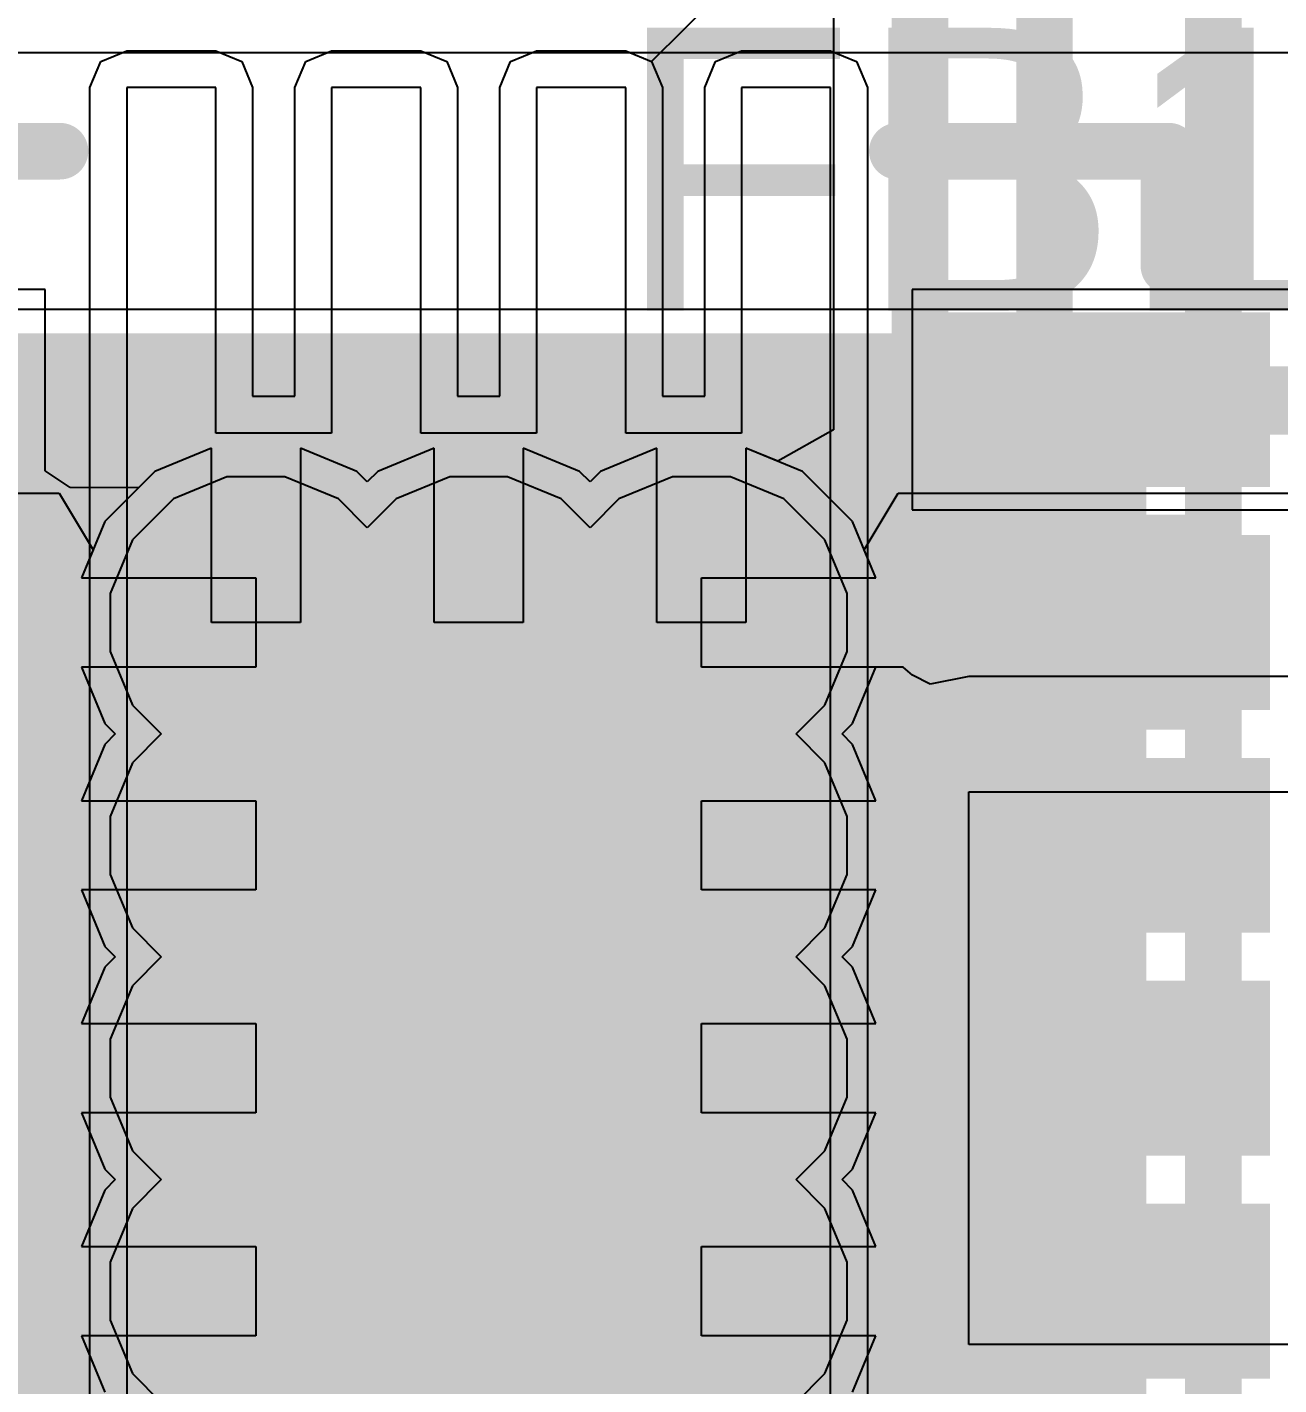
# Model space of a CAD drawing. Header units: inches. Extents: x -12 to 5355, y -7 to 5366.
# Drawn here: x 13.21 to 16.02, y 30.89 to 33.936 of the extents above; entities that cross this region are included whole.
import ezdxf

# ---------------------------------------------------------------- set-up
doc = ezdxf.new("R2010")
doc.units = ezdxf.units.IN
for name, color, linetype in [('BOTTOM LAYER', 5, 'Continuous'), ('Bottom Overlay', 54, 'Continuous'), ('Bottom Paste', 16, 'Continuous'), ('Bottom Solder', 6, 'Continuous'), ('Drill Drawing', 1, 'Continuous'), ('GROUND1', 16, 'Continuous'), ('GROUND2', 156, 'Continuous'), ('Multi-Layer', 9, 'Continuous'), ('Pad Holes', 156, 'Continuous'), ('POWER', 76, 'Continuous'), ('SIGNAL', 90, 'Continuous'), ('TOP LAYER', 1, 'Continuous'), ('Top Overlay', 2, 'Continuous')]:
    doc.layers.add(name, color=color, linetype=linetype)
doc.styles.add('Arial', font='', dxfattribs={"height": 0.2})
doc.styles.get('Arial').set_extended_font_data('Arial')

# ---------------------------------------------------------------- blocks, each defined once
blk = doc.blocks.new('14_VSON__4_3__B_16')
at = {"layer": 'BOTTOM LAYER'}
for points in [[(-0.75, 1.4), (0.75, 1.4), (0.75, -1.4), (-0.75, -1.4)], [(-1.7, 0.62), (-1.1, 0.62), (-1.1, 0.38), (-1.7, 0.38)], [(-1.7, 0.12), (-1.1, 0.12), (-1.1, -0.12), (-1.7, -0.12)], [(-1.7, -0.38), (-1.1, -0.38), (-1.1, -0.62), (-1.7, -0.62)], [(-1.7, -0.88), (-1.1, -0.88), (-1.1, -1.12), (-1.7, -1.12)], [(-1.7, -1.38), (-1.1, -1.38), (-1.1, -1.62), (-1.7, -1.62)]]:
    blk.add_hatch(color=5, dxfattribs=at).paths.add_polyline_path(points)
h = blk.add_hatch(color=5, dxfattribs=at)
edge = h.paths.add_edge_path()
edge.add_arc((-0.5, 0.5), 0.2, 0, 360)
h = blk.add_hatch(color=5, dxfattribs=at)
edge = h.paths.add_edge_path()
edge.add_arc((0, 0.5), 0.2, 0, 360)
h = blk.add_hatch(color=5, dxfattribs=at)
edge = h.paths.add_edge_path()
edge.add_arc((0.5, 0.5), 0.2, 0, 360)
h = blk.add_hatch(color=5, dxfattribs=at)
edge = h.paths.add_edge_path()
edge.add_arc((-0.5, 0), 0.2, 0, 360)
h = blk.add_hatch(color=5, dxfattribs=at)
edge = h.paths.add_edge_path()
edge.add_arc((0, 0), 0.2, 0, 360)
h = blk.add_hatch(color=5, dxfattribs=at)
edge = h.paths.add_edge_path()
edge.add_arc((0.5, 0), 0.2, 0, 360)
h = blk.add_hatch(color=5, dxfattribs=at)
edge = h.paths.add_edge_path()
edge.add_arc((-0.5, -0.5), 0.2, 0, 360)
h = blk.add_hatch(color=5, dxfattribs=at)
edge = h.paths.add_edge_path()
edge.add_arc((0, -0.5), 0.2, 0, 360)
h = blk.add_hatch(color=5, dxfattribs=at)
edge = h.paths.add_edge_path()
edge.add_arc((0.5, -0.5), 0.2, 0, 360)
h = blk.add_hatch(color=5, dxfattribs=at)
edge = h.paths.add_edge_path()
edge.add_arc((-0.5, -1), 0.2, 0, 360)
h = blk.add_hatch(color=5, dxfattribs=at)
edge = h.paths.add_edge_path()
edge.add_arc((0, -1), 0.2, 0, 360)
h = blk.add_hatch(color=5, dxfattribs=at)
edge = h.paths.add_edge_path()
edge.add_arc((0.5, -1), 0.2, 0, 360)
at = {"layer": 'Bottom Paste'}
for points in [[(-0.75, 1.4), (0.75, 1.4), (0.75, -1.4), (-0.75, -1.4)], [(-1.7, 0.62), (-1.1, 0.62), (-1.1, 0.38), (-1.7, 0.38)], [(-1.7, 0.12), (-1.1, 0.12), (-1.1, -0.12), (-1.7, -0.12)], [(-1.7, -0.38), (-1.1, -0.38), (-1.1, -0.62), (-1.7, -0.62)], [(-1.7, -0.88), (-1.1, -0.88), (-1.1, -1.12), (-1.7, -1.12)], [(-1.7, -1.38), (-1.1, -1.38), (-1.1, -1.62), (-1.7, -1.62)]]:
    blk.add_hatch(color=16, dxfattribs=at).paths.add_polyline_path(points)
at = {"layer": 'Bottom Solder'}
for points in [[(-0.8262, 1.4762), (0.8262, 1.4762), (0.8262, -1.4762), (-0.8262, -1.4762)], [(-1.7762, 0.6962), (-1.0238, 0.6962), (-1.0238, 0.3038), (-1.7762, 0.3038)], [(-1.7762, 0.1962), (-1.0238, 0.1962), (-1.0238, -0.1962), (-1.7762, -0.1962)], [(-1.7762, -0.3038), (-1.0238, -0.3038), (-1.0238, -0.6962), (-1.7762, -0.6962)], [(-1.7762, -0.8038), (-1.0238, -0.8038), (-1.0238, -1.1962), (-1.7762, -1.1962)], [(-1.7762, -1.3038), (-1.0238, -1.3038), (-1.0238, -1.6962), (-1.7762, -1.6962)]]:
    blk.add_hatch(color=6, dxfattribs=at).paths.add_polyline_path(points)
at = {"layer": 'GROUND1'}
h = blk.add_hatch(color=16, dxfattribs=at)
edge = h.paths.add_edge_path()
edge.add_arc((-0.5, 0.5), 0.2, 0, 360)
h = blk.add_hatch(color=16, dxfattribs=at)
edge = h.paths.add_edge_path()
edge.add_arc((0, 0.5), 0.2, 0, 360)
h = blk.add_hatch(color=16, dxfattribs=at)
edge = h.paths.add_edge_path()
edge.add_arc((0.5, 0.5), 0.2, 0, 360)
h = blk.add_hatch(color=16, dxfattribs=at)
edge = h.paths.add_edge_path()
edge.add_arc((-0.5, 0), 0.2, 0, 360)
h = blk.add_hatch(color=16, dxfattribs=at)
edge = h.paths.add_edge_path()
edge.add_arc((0, 0), 0.2, 0, 360)
h = blk.add_hatch(color=16, dxfattribs=at)
edge = h.paths.add_edge_path()
edge.add_arc((0.5, 0), 0.2, 0, 360)
h = blk.add_hatch(color=16, dxfattribs=at)
edge = h.paths.add_edge_path()
edge.add_arc((-0.5, -0.5), 0.2, 0, 360)
h = blk.add_hatch(color=16, dxfattribs=at)
edge = h.paths.add_edge_path()
edge.add_arc((0, -0.5), 0.2, 0, 360)
h = blk.add_hatch(color=16, dxfattribs=at)
edge = h.paths.add_edge_path()
edge.add_arc((0.5, -0.5), 0.2, 0, 360)
h = blk.add_hatch(color=16, dxfattribs=at)
edge = h.paths.add_edge_path()
edge.add_arc((-0.5, -1), 0.2, 0, 360)
h = blk.add_hatch(color=16, dxfattribs=at)
edge = h.paths.add_edge_path()
edge.add_arc((0, -1), 0.2, 0, 360)
h = blk.add_hatch(color=16, dxfattribs=at)
edge = h.paths.add_edge_path()
edge.add_arc((0.5, -1), 0.2, 0, 360)
at = {"layer": 'GROUND2'}
h = blk.add_hatch(color=156, dxfattribs=at)
edge = h.paths.add_edge_path()
edge.add_arc((-0.5, 0.5), 0.2, 0, 360)
h = blk.add_hatch(color=156, dxfattribs=at)
edge = h.paths.add_edge_path()
edge.add_arc((0, 0.5), 0.2, 0, 360)
h = blk.add_hatch(color=156, dxfattribs=at)
edge = h.paths.add_edge_path()
edge.add_arc((0.5, 0.5), 0.2, 0, 360)
h = blk.add_hatch(color=156, dxfattribs=at)
edge = h.paths.add_edge_path()
edge.add_arc((-0.5, 0), 0.2, 0, 360)
h = blk.add_hatch(color=156, dxfattribs=at)
edge = h.paths.add_edge_path()
edge.add_arc((0, 0), 0.2, 0, 360)
h = blk.add_hatch(color=156, dxfattribs=at)
edge = h.paths.add_edge_path()
edge.add_arc((0.5, 0), 0.2, 0, 360)
h = blk.add_hatch(color=156, dxfattribs=at)
edge = h.paths.add_edge_path()
edge.add_arc((-0.5, -0.5), 0.2, 0, 360)
h = blk.add_hatch(color=156, dxfattribs=at)
edge = h.paths.add_edge_path()
edge.add_arc((0, -0.5), 0.2, 0, 360)
h = blk.add_hatch(color=156, dxfattribs=at)
edge = h.paths.add_edge_path()
edge.add_arc((0.5, -0.5), 0.2, 0, 360)
h = blk.add_hatch(color=156, dxfattribs=at)
edge = h.paths.add_edge_path()
edge.add_arc((-0.5, -1), 0.2, 0, 360)
h = blk.add_hatch(color=156, dxfattribs=at)
edge = h.paths.add_edge_path()
edge.add_arc((0, -1), 0.2, 0, 360)
h = blk.add_hatch(color=156, dxfattribs=at)
edge = h.paths.add_edge_path()
edge.add_arc((0.5, -1), 0.2, 0, 360)
at = {"layer": 'Multi-Layer'}
h = blk.add_hatch(color=9, dxfattribs=at)
edge = h.paths.add_edge_path()
edge.add_arc((-0.5, 0.5), 0.2, 0, 360)
h = blk.add_hatch(color=9, dxfattribs=at)
edge = h.paths.add_edge_path()
edge.add_arc((0, 0.5), 0.2, 0, 360)
h = blk.add_hatch(color=9, dxfattribs=at)
edge = h.paths.add_edge_path()
edge.add_arc((0.5, 0.5), 0.2, 0, 360)
h = blk.add_hatch(color=9, dxfattribs=at)
edge = h.paths.add_edge_path()
edge.add_arc((-0.5, 0), 0.2, 0, 360)
h = blk.add_hatch(color=9, dxfattribs=at)
edge = h.paths.add_edge_path()
edge.add_arc((0, 0), 0.2, 0, 360)
h = blk.add_hatch(color=9, dxfattribs=at)
edge = h.paths.add_edge_path()
edge.add_arc((0.5, 0), 0.2, 0, 360)
h = blk.add_hatch(color=9, dxfattribs=at)
edge = h.paths.add_edge_path()
edge.add_arc((-0.5, -0.5), 0.2, 0, 360)
h = blk.add_hatch(color=9, dxfattribs=at)
edge = h.paths.add_edge_path()
edge.add_arc((0, -0.5), 0.2, 0, 360)
h = blk.add_hatch(color=9, dxfattribs=at)
edge = h.paths.add_edge_path()
edge.add_arc((0.5, -0.5), 0.2, 0, 360)
h = blk.add_hatch(color=9, dxfattribs=at)
edge = h.paths.add_edge_path()
edge.add_arc((-0.5, -1), 0.2, 0, 360)
h = blk.add_hatch(color=9, dxfattribs=at)
edge = h.paths.add_edge_path()
edge.add_arc((0, -1), 0.2, 0, 360)
h = blk.add_hatch(color=9, dxfattribs=at)
edge = h.paths.add_edge_path()
edge.add_arc((0.5, -1), 0.2, 0, 360)
at = {"layer": 'Pad Holes'}
h = blk.add_hatch(color=7, dxfattribs=at)
edge = h.paths.add_edge_path()
edge.add_arc((-0.5, 0.5), 0.1, 0, 360)
h = blk.add_hatch(color=7, dxfattribs=at)
edge = h.paths.add_edge_path()
edge.add_arc((0, 0.5), 0.1, 0, 360)
h = blk.add_hatch(color=7, dxfattribs=at)
edge = h.paths.add_edge_path()
edge.add_arc((0.5, 0.5), 0.1, 0, 360)
h = blk.add_hatch(color=7, dxfattribs=at)
edge = h.paths.add_edge_path()
edge.add_arc((-0.5, 0), 0.1, 0, 360)
h = blk.add_hatch(color=7, dxfattribs=at)
edge = h.paths.add_edge_path()
edge.add_arc((0, 0), 0.1, 0, 360)
h = blk.add_hatch(color=7, dxfattribs=at)
edge = h.paths.add_edge_path()
edge.add_arc((0.5, 0), 0.1, 0, 360)
h = blk.add_hatch(color=7, dxfattribs=at)
edge = h.paths.add_edge_path()
edge.add_arc((-0.5, -0.5), 0.1, 0, 360)
h = blk.add_hatch(color=7, dxfattribs=at)
edge = h.paths.add_edge_path()
edge.add_arc((0, -0.5), 0.1, 0, 360)
h = blk.add_hatch(color=7, dxfattribs=at)
edge = h.paths.add_edge_path()
edge.add_arc((0.5, -0.5), 0.1, 0, 360)
h = blk.add_hatch(color=7, dxfattribs=at)
edge = h.paths.add_edge_path()
edge.add_arc((-0.5, -1), 0.1, 0, 360)
h = blk.add_hatch(color=7, dxfattribs=at)
edge = h.paths.add_edge_path()
edge.add_arc((0, -1), 0.1, 0, 360)
h = blk.add_hatch(color=7, dxfattribs=at)
edge = h.paths.add_edge_path()
edge.add_arc((0.5, -1), 0.1, 0, 360)
at = {"layer": 'POWER'}
h = blk.add_hatch(color=76, dxfattribs=at)
edge = h.paths.add_edge_path()
edge.add_arc((-0.5, 0.5), 0.2, 0, 360)
h = blk.add_hatch(color=76, dxfattribs=at)
edge = h.paths.add_edge_path()
edge.add_arc((0, 0.5), 0.2, 0, 360)
h = blk.add_hatch(color=76, dxfattribs=at)
edge = h.paths.add_edge_path()
edge.add_arc((0.5, 0.5), 0.2, 0, 360)
h = blk.add_hatch(color=76, dxfattribs=at)
edge = h.paths.add_edge_path()
edge.add_arc((-0.5, 0), 0.2, 0, 360)
h = blk.add_hatch(color=76, dxfattribs=at)
edge = h.paths.add_edge_path()
edge.add_arc((0, 0), 0.2, 0, 360)
h = blk.add_hatch(color=76, dxfattribs=at)
edge = h.paths.add_edge_path()
edge.add_arc((0.5, 0), 0.2, 0, 360)
h = blk.add_hatch(color=76, dxfattribs=at)
edge = h.paths.add_edge_path()
edge.add_arc((-0.5, -0.5), 0.2, 0, 360)
h = blk.add_hatch(color=76, dxfattribs=at)
edge = h.paths.add_edge_path()
edge.add_arc((0, -0.5), 0.2, 0, 360)
h = blk.add_hatch(color=76, dxfattribs=at)
edge = h.paths.add_edge_path()
edge.add_arc((0.5, -0.5), 0.2, 0, 360)
h = blk.add_hatch(color=76, dxfattribs=at)
edge = h.paths.add_edge_path()
edge.add_arc((-0.5, -1), 0.2, 0, 360)
h = blk.add_hatch(color=76, dxfattribs=at)
edge = h.paths.add_edge_path()
edge.add_arc((0, -1), 0.2, 0, 360)
h = blk.add_hatch(color=76, dxfattribs=at)
edge = h.paths.add_edge_path()
edge.add_arc((0.5, -1), 0.2, 0, 360)
at = {"layer": 'SIGNAL'}
h = blk.add_hatch(color=90, dxfattribs=at)
edge = h.paths.add_edge_path()
edge.add_arc((-0.5, 0.5), 0.2, 0, 360)
h = blk.add_hatch(color=90, dxfattribs=at)
edge = h.paths.add_edge_path()
edge.add_arc((0, 0.5), 0.2, 0, 360)
h = blk.add_hatch(color=90, dxfattribs=at)
edge = h.paths.add_edge_path()
edge.add_arc((0.5, 0.5), 0.2, 0, 360)
h = blk.add_hatch(color=90, dxfattribs=at)
edge = h.paths.add_edge_path()
edge.add_arc((-0.5, 0), 0.2, 0, 360)
h = blk.add_hatch(color=90, dxfattribs=at)
edge = h.paths.add_edge_path()
edge.add_arc((0, 0), 0.2, 0, 360)
h = blk.add_hatch(color=90, dxfattribs=at)
edge = h.paths.add_edge_path()
edge.add_arc((0.5, 0), 0.2, 0, 360)
h = blk.add_hatch(color=90, dxfattribs=at)
edge = h.paths.add_edge_path()
edge.add_arc((-0.5, -0.5), 0.2, 0, 360)
h = blk.add_hatch(color=90, dxfattribs=at)
edge = h.paths.add_edge_path()
edge.add_arc((0, -0.5), 0.2, 0, 360)
h = blk.add_hatch(color=90, dxfattribs=at)
edge = h.paths.add_edge_path()
edge.add_arc((0.5, -0.5), 0.2, 0, 360)
h = blk.add_hatch(color=90, dxfattribs=at)
edge = h.paths.add_edge_path()
edge.add_arc((-0.5, -1), 0.2, 0, 360)
h = blk.add_hatch(color=90, dxfattribs=at)
edge = h.paths.add_edge_path()
edge.add_arc((0, -1), 0.2, 0, 360)
h = blk.add_hatch(color=90, dxfattribs=at)
edge = h.paths.add_edge_path()
edge.add_arc((0.5, -1), 0.2, 0, 360)
at = {"layer": 'TOP LAYER'}
h = blk.add_hatch(color=1, dxfattribs=at)
edge = h.paths.add_edge_path()
edge.add_arc((-0.5, 0.5), 0.2, 0, 360)
h = blk.add_hatch(color=1, dxfattribs=at)
edge = h.paths.add_edge_path()
edge.add_arc((0, 0.5), 0.2, 0, 360)
h = blk.add_hatch(color=1, dxfattribs=at)
edge = h.paths.add_edge_path()
edge.add_arc((0.5, 0.5), 0.2, 0, 360)
h = blk.add_hatch(color=1, dxfattribs=at)
edge = h.paths.add_edge_path()
edge.add_arc((-0.5, 0), 0.2, 0, 360)
h = blk.add_hatch(color=1, dxfattribs=at)
edge = h.paths.add_edge_path()
edge.add_arc((0, 0), 0.2, 0, 360)
h = blk.add_hatch(color=1, dxfattribs=at)
edge = h.paths.add_edge_path()
edge.add_arc((0.5, 0), 0.2, 0, 360)
h = blk.add_hatch(color=1, dxfattribs=at)
edge = h.paths.add_edge_path()
edge.add_arc((-0.5, -0.5), 0.2, 0, 360)
h = blk.add_hatch(color=1, dxfattribs=at)
edge = h.paths.add_edge_path()
edge.add_arc((0, -0.5), 0.2, 0, 360)
h = blk.add_hatch(color=1, dxfattribs=at)
edge = h.paths.add_edge_path()
edge.add_arc((0.5, -0.5), 0.2, 0, 360)
h = blk.add_hatch(color=1, dxfattribs=at)
edge = h.paths.add_edge_path()
edge.add_arc((-0.5, -1), 0.2, 0, 360)
h = blk.add_hatch(color=1, dxfattribs=at)
edge = h.paths.add_edge_path()
edge.add_arc((0, -1), 0.2, 0, 360)
h = blk.add_hatch(color=1, dxfattribs=at)
edge = h.paths.add_edge_path()
edge.add_arc((0.5, -1), 0.2, 0, 360)
at = {"layer": 'BOTTOM LAYER'}
for p, q in [((-0.79, 2.2), (-0.79, -2.2)), ((0.79, -2.2), (0.79, 2.2)), ((-0.59, -2.2), (-0.59, -1.425)), ((-0.59, -1.425), (-0.33, -1.425)), ((-0.33, -1.425), (-0.33, -2.2)), ((-0.13, -2.2), (-0.13, -1.425)), ((-0.13, -1.425), (0.13, -1.425)), ((0.13, -1.425), (0.13, -2.2)), ((0.33, -2.2), (0.33, -1.425)), ((0.33, -1.425), (0.59, -1.425)), ((0.59, -1.425), (0.59, -2.2)), ((-0.79, -2.2), (-0.59, -2.2)), ((-0.33, -2.2), (-0.13, -2.2)), ((0.13, -2.2), (0.33, -2.2)), ((0.59, -2.2), (0.79, -2.2))]:
    blk.add_line(p, q, dxfattribs=at)
at = {"layer": 'Bottom Overlay'}
for points in [[(-1.5494, -1.8001, 0.127, 0.127, 0), (-1.5494, -2.0501, 0.127, 0.127, 0)], [(-0.9398, -2.0574, 0.127, 0.127, 0), (-1.5494, -2.0574, 0.127, 0.127, 0)], [(1.5494, -2.0574, 0.127, 0.127, 0), (0.9398, -2.0574, 0.127, 0.127, 0)]]:
    blk.add_lwpolyline(points, format="xyseb", dxfattribs=at)
for points in [[(-1.5812, -1.8001, 0.0635, 0.0635, 1), (-1.5176, -1.8001, 0.0635, 0.0635, 1)], [(-1.5812, -2.0501, 0.0635, 0.0635, 1), (-1.5176, -2.0501, 0.0635, 0.0635, 1)], [(-1.5812, -2.0574, 0.0635, 0.0635, 1), (-1.5177, -2.0574, 0.0635, 0.0635, 1)], [(-0.9715, -2.0574, 0.0635, 0.0635, 1), (-0.908, -2.0574, 0.0635, 0.0635, 1)], [(0.908, -2.0574, 0.0635, 0.0635, 1), (0.9715, -2.0574, 0.0635, 0.0635, 1)]]:
    blk.add_lwpolyline(points, format="xyseb", close=True, dxfattribs=at)
at = {"layer": 'Bottom Solder'}
for p, q in [((-0.8725, -2.2), (-0.8725, 2.2)), ((0.8725, 2.2), (0.8725, -2.2)), ((-0.4125, -1.5075), (-0.5075, -1.5075)), ((-0.5075, -1.5075), (-0.5075, -2.2)), ((-0.4125, -2.2), (-0.4125, -1.5075)), ((0.0475, -1.5075), (-0.0475, -1.5075)), ((-0.0475, -1.5075), (-0.0475, -2.2)), ((0.0475, -2.2), (0.0475, -1.5075)), ((0.5075, -1.5075), (0.4125, -1.5075)), ((0.4125, -1.5075), (0.4125, -2.2)), ((0.5075, -2.2), (0.5075, -1.5075)), ((-0.8483, -2.2583), (-0.8725, -2.2)), ((-0.5075, -2.2), (-0.5317, -2.2583)), ((-0.3883, -2.2583), (-0.4125, -2.2)), ((-0.0475, -2.2), (-0.0717, -2.2583)), ((0.0717, -2.2583), (0.0475, -2.2)), ((0.4125, -2.2), (0.3883, -2.2583)), ((0.5317, -2.2583), (0.5075, -2.2)), ((0.8725, -2.2), (0.8483, -2.2583)), ((-0.3883, -2.2583), (-5340.3593, -5334.8835)), ((-0.79, -2.2825), (-0.8483, -2.2583)), ((-0.59, -2.2825), (-0.79, -2.2825)), ((-0.5317, -2.2583), (-0.59, -2.2825)), ((-0.33, -2.2825), (-0.3883, -2.2583)), ((-0.13, -2.2825), (-0.33, -2.2825)), ((-0.0717, -2.2583), (-0.13, -2.2825)), ((0.13, -2.2825), (0.0717, -2.2583)), ((0.33, -2.2825), (0.13, -2.2825)), ((0.3883, -2.2583), (0.33, -2.2825)), ((0.59, -2.2825), (0.5317, -2.2583)), ((0.79, -2.2825), (0.59, -2.2825)), ((0.8483, -2.2583), (0.79, -2.2825))]:
    blk.add_line(p, q, dxfattribs=at)

msp = doc.modelspace()

# ---------------------------------------------------------------- hatches: boundary and pattern name
at = {"layer": 'BOTTOM LAYER'}
msp.add_hatch(color=5, dxfattribs=at).paths.add_polyline_path([(14.724, 32.3596), (15.924, 32.3596), (15.924, 32.8422), (14.724, 32.8422)])
at = {"layer": 'GROUND1'}
msp.add_hatch(color=16, dxfattribs=at).paths.add_polyline_path([(13.1318, 29.7942), (15.5448, 29.7942), (15.5448, 33.2486), (13.1318, 33.2486)])
at = {"layer": 'GROUND2'}
msp.add_hatch(color=156, dxfattribs=at).paths.add_polyline_path([(13.0095, 30.0736), (15.7226, 30.0736), (15.7226, 33.22), (13.0095, 33.22)])
at = {"layer": 'SIGNAL'}
msp.add_hatch(color=90, dxfattribs=at).paths.add_polyline_path([(13.2842, 30.0166), (15.0208, 30.0166), (15.0208, 33.1978), (13.2842, 33.1978)])
at = {"layer": 'TOP LAYER'}
msp.add_hatch(color=1, dxfattribs=at).paths.add_polyline_path([(13.2842, 30.0736), (15.2146, 30.0736), (15.2146, 32.893), (13.2842, 32.893)])

# ---------------------------------------------------------------- linework, layer by layer
at = {"layer": 'BOTTOM LAYER'}
for p, q in [((13.251, 33.347), (12.397, 33.347)), ((13.251, 32.9406), (13.251, 33.347)), ((16.051, 33.347), (15.197, 33.347)), ((15.197, 33.347), (15.197, 32.853)), ((13.624, 32.9915), (13.4974, 32.9391)), ((13.624, 32.6), (13.624, 32.9915)), ((13.9506, 32.9391), (13.824, 32.9915)), ((13.824, 32.9915), (13.824, 32.6)), ((14.124, 32.9915), (13.9974, 32.9391)), ((14.124, 32.6), (14.124, 32.9915)), ((14.4506, 32.9391), (14.324, 32.9915)), ((14.324, 32.9915), (14.324, 32.6)), ((14.624, 32.9915), (14.4974, 32.9391)), ((14.624, 32.6), (14.624, 32.9915)), ((14.9506, 32.9391), (14.824, 32.9915)), ((14.824, 32.9915), (14.824, 32.7)), ((13.3071, 32.9031), (13.251, 32.9406)), ((13.4974, 32.9391), (13.4605, 32.9022)), ((13.974, 32.9157), (13.9506, 32.9391)), ((13.9974, 32.9391), (13.974, 32.9157)), ((14.474, 32.9157), (14.4506, 32.9391)), ((14.4974, 32.9391), (14.474, 32.9157)), ((15.0631, 32.8266), (14.9506, 32.9391)), ((13.4605, 32.9022), (13.3071, 32.9031)), ((15.197, 32.853), (16.051, 32.853)), ((15.1155, 32.7), (15.0631, 32.8266)), ((14.824, 32.7), (15.1155, 32.7)), ((13.824, 32.6), (13.624, 32.6)), ((14.324, 32.6), (14.124, 32.6)), ((14.724, 32.6), (14.624, 32.6)), ((14.724, 32.5), (14.724, 32.6)), ((15.1767, 32.5), (14.724, 32.5)), ((15.198, 32.482), (15.1767, 32.5)), ((15.2371, 32.4617), (15.198, 32.482)), ((15.324, 32.479), (15.2371, 32.4617)), ((22.352, 32.479), (15.324, 32.479)), ((15.324, 30.98), (15.324, 32.22)), ((15.324, 32.22), (22.352, 32.22)), ((22.352, 30.98), (15.324, 30.98))]:
    msp.add_line(p, q, dxfattribs=at)
msp.add_lwpolyline([(15.624, 33.1, 0.1499, 0.1499, 0), (16.5354, 33.1, 0.1499, 0.1499, 0)], format="xyseb", dxfattribs=at)
msp.add_lwpolyline([(15.5865, 33.1, 0.0749, 0.0749, 1), (15.6615, 33.1, 0.0749, 0.0749, 1)], format="xyseb", close=True, dxfattribs=at)
at = {"layer": 'Drill Drawing'}
for points in [[(13.47, 32.854, 0.0508, 0.0508, 0), (13.978, 32.854, 0.0508, 0.0508, 0)], [(13.47, 32.346, 0.0508, 0.0508, 0), (13.47, 32.854, 0.0508, 0.0508, 0)], [(13.97, 32.854, 0.0508, 0.0508, 0), (14.478, 32.854, 0.0508, 0.0508, 0)], [(13.97, 32.346, 0.0508, 0.0508, 0), (13.97, 32.854, 0.0508, 0.0508, 0)], [(13.978, 32.346, 0.0508, 0.0508, 0), (13.978, 32.854, 0.0508, 0.0508, 0)], [(14.47, 32.854, 0.0508, 0.0508, 0), (14.978, 32.854, 0.0508, 0.0508, 0)], [(14.47, 32.346, 0.0508, 0.0508, 0), (14.47, 32.854, 0.0508, 0.0508, 0)], [(14.478, 32.346, 0.0508, 0.0508, 0), (14.478, 32.854, 0.0508, 0.0508, 0)], [(14.978, 32.346, 0.0508, 0.0508, 0), (14.978, 32.854, 0.0508, 0.0508, 0)], [(13.47, 32.354, 0.0508, 0.0508, 0), (13.978, 32.354, 0.0508, 0.0508, 0)], [(13.47, 31.846, 0.0508, 0.0508, 0), (13.47, 32.354, 0.0508, 0.0508, 0)], [(13.97, 32.354, 0.0508, 0.0508, 0), (14.478, 32.354, 0.0508, 0.0508, 0)], [(13.97, 31.846, 0.0508, 0.0508, 0), (13.97, 32.354, 0.0508, 0.0508, 0)], [(13.978, 31.846, 0.0508, 0.0508, 0), (13.978, 32.354, 0.0508, 0.0508, 0)], [(14.47, 32.354, 0.0508, 0.0508, 0), (14.978, 32.354, 0.0508, 0.0508, 0)], [(14.47, 31.846, 0.0508, 0.0508, 0), (14.47, 32.354, 0.0508, 0.0508, 0)], [(14.478, 31.846, 0.0508, 0.0508, 0), (14.478, 32.354, 0.0508, 0.0508, 0)], [(14.978, 31.846, 0.0508, 0.0508, 0), (14.978, 32.354, 0.0508, 0.0508, 0)], [(13.47, 32.346, 0.0508, 0.0508, 0), (13.978, 32.346, 0.0508, 0.0508, 0)], [(13.97, 32.346, 0.0508, 0.0508, 0), (14.478, 32.346, 0.0508, 0.0508, 0)], [(14.47, 32.346, 0.0508, 0.0508, 0), (14.978, 32.346, 0.0508, 0.0508, 0)], [(13.47, 31.854, 0.0508, 0.0508, 0), (13.978, 31.854, 0.0508, 0.0508, 0)], [(13.47, 31.346, 0.0508, 0.0508, 0), (13.47, 31.854, 0.0508, 0.0508, 0)], [(13.47, 31.846, 0.0508, 0.0508, 0), (13.978, 31.846, 0.0508, 0.0508, 0)], [(13.97, 31.854, 0.0508, 0.0508, 0), (14.478, 31.854, 0.0508, 0.0508, 0)], [(13.97, 31.346, 0.0508, 0.0508, 0), (13.97, 31.854, 0.0508, 0.0508, 0)], [(13.97, 31.846, 0.0508, 0.0508, 0), (14.478, 31.846, 0.0508, 0.0508, 0)], [(13.978, 31.346, 0.0508, 0.0508, 0), (13.978, 31.854, 0.0508, 0.0508, 0)], [(14.47, 31.854, 0.0508, 0.0508, 0), (14.978, 31.854, 0.0508, 0.0508, 0)], [(14.47, 31.346, 0.0508, 0.0508, 0), (14.47, 31.854, 0.0508, 0.0508, 0)], [(14.47, 31.846, 0.0508, 0.0508, 0), (14.978, 31.846, 0.0508, 0.0508, 0)], [(14.478, 31.346, 0.0508, 0.0508, 0), (14.478, 31.854, 0.0508, 0.0508, 0)], [(14.978, 31.346, 0.0508, 0.0508, 0), (14.978, 31.854, 0.0508, 0.0508, 0)], [(13.47, 31.354, 0.0508, 0.0508, 0), (13.978, 31.354, 0.0508, 0.0508, 0)], [(13.47, 30.846, 0.0508, 0.0508, 0), (13.47, 31.354, 0.0508, 0.0508, 0)], [(13.97, 31.354, 0.0508, 0.0508, 0), (14.478, 31.354, 0.0508, 0.0508, 0)], [(13.97, 30.846, 0.0508, 0.0508, 0), (13.97, 31.354, 0.0508, 0.0508, 0)], [(13.978, 30.846, 0.0508, 0.0508, 0), (13.978, 31.354, 0.0508, 0.0508, 0)], [(14.47, 31.354, 0.0508, 0.0508, 0), (14.978, 31.354, 0.0508, 0.0508, 0)], [(14.47, 30.846, 0.0508, 0.0508, 0), (14.47, 31.354, 0.0508, 0.0508, 0)], [(14.478, 30.846, 0.0508, 0.0508, 0), (14.478, 31.354, 0.0508, 0.0508, 0)], [(14.978, 30.846, 0.0508, 0.0508, 0), (14.978, 31.354, 0.0508, 0.0508, 0)], [(13.47, 31.346, 0.0508, 0.0508, 0), (13.978, 31.346, 0.0508, 0.0508, 0)], [(13.97, 31.346, 0.0508, 0.0508, 0), (14.478, 31.346, 0.0508, 0.0508, 0)], [(14.47, 31.346, 0.0508, 0.0508, 0), (14.978, 31.346, 0.0508, 0.0508, 0)]]:
    msp.add_lwpolyline(points, format="xyseb", dxfattribs=at)
for points in [[(13.4573, 32.854, 0.0254, 0.0254, 1), (13.4827, 32.854, 0.0254, 0.0254, 1)], [(13.4573, 32.854, 0.0254, 0.0254, 1), (13.4827, 32.854, 0.0254, 0.0254, 1)], [(13.9573, 32.854, 0.0254, 0.0254, 1), (13.9827, 32.854, 0.0254, 0.0254, 1)], [(13.9573, 32.854, 0.0254, 0.0254, 1), (13.9827, 32.854, 0.0254, 0.0254, 1)], [(13.9653, 32.854, 0.0254, 0.0254, 1), (13.9907, 32.854, 0.0254, 0.0254, 1)], [(13.9653, 32.854, 0.0254, 0.0254, 1), (13.9907, 32.854, 0.0254, 0.0254, 1)], [(14.4573, 32.854, 0.0254, 0.0254, 1), (14.4827, 32.854, 0.0254, 0.0254, 1)], [(14.4573, 32.854, 0.0254, 0.0254, 1), (14.4827, 32.854, 0.0254, 0.0254, 1)], [(14.4653, 32.854, 0.0254, 0.0254, 1), (14.4907, 32.854, 0.0254, 0.0254, 1)], [(14.4653, 32.854, 0.0254, 0.0254, 1), (14.4907, 32.854, 0.0254, 0.0254, 1)], [(14.9653, 32.854, 0.0254, 0.0254, 1), (14.9907, 32.854, 0.0254, 0.0254, 1)], [(14.9653, 32.854, 0.0254, 0.0254, 1), (14.9907, 32.854, 0.0254, 0.0254, 1)], [(13.4573, 32.354, 0.0254, 0.0254, 1), (13.4827, 32.354, 0.0254, 0.0254, 1)], [(13.4573, 32.354, 0.0254, 0.0254, 1), (13.4827, 32.354, 0.0254, 0.0254, 1)], [(13.9573, 32.354, 0.0254, 0.0254, 1), (13.9827, 32.354, 0.0254, 0.0254, 1)], [(13.9573, 32.354, 0.0254, 0.0254, 1), (13.9827, 32.354, 0.0254, 0.0254, 1)], [(13.9653, 32.354, 0.0254, 0.0254, 1), (13.9907, 32.354, 0.0254, 0.0254, 1)], [(13.9653, 32.354, 0.0254, 0.0254, 1), (13.9907, 32.354, 0.0254, 0.0254, 1)], [(14.4573, 32.354, 0.0254, 0.0254, 1), (14.4827, 32.354, 0.0254, 0.0254, 1)], [(14.4573, 32.354, 0.0254, 0.0254, 1), (14.4827, 32.354, 0.0254, 0.0254, 1)], [(14.4653, 32.354, 0.0254, 0.0254, 1), (14.4907, 32.354, 0.0254, 0.0254, 1)], [(14.4653, 32.354, 0.0254, 0.0254, 1), (14.4907, 32.354, 0.0254, 0.0254, 1)], [(14.9653, 32.354, 0.0254, 0.0254, 1), (14.9907, 32.354, 0.0254, 0.0254, 1)], [(14.9653, 32.354, 0.0254, 0.0254, 1), (14.9907, 32.354, 0.0254, 0.0254, 1)], [(13.4573, 32.346, 0.0254, 0.0254, 1), (13.4827, 32.346, 0.0254, 0.0254, 1)], [(13.4573, 32.346, 0.0254, 0.0254, 1), (13.4827, 32.346, 0.0254, 0.0254, 1)], [(13.9573, 32.346, 0.0254, 0.0254, 1), (13.9827, 32.346, 0.0254, 0.0254, 1)], [(13.9573, 32.346, 0.0254, 0.0254, 1), (13.9827, 32.346, 0.0254, 0.0254, 1)], [(13.9653, 32.346, 0.0254, 0.0254, 1), (13.9907, 32.346, 0.0254, 0.0254, 1)], [(13.9653, 32.346, 0.0254, 0.0254, 1), (13.9907, 32.346, 0.0254, 0.0254, 1)], [(14.4573, 32.346, 0.0254, 0.0254, 1), (14.4827, 32.346, 0.0254, 0.0254, 1)], [(14.4573, 32.346, 0.0254, 0.0254, 1), (14.4827, 32.346, 0.0254, 0.0254, 1)], [(14.4653, 32.346, 0.0254, 0.0254, 1), (14.4907, 32.346, 0.0254, 0.0254, 1)], [(14.4653, 32.346, 0.0254, 0.0254, 1), (14.4907, 32.346, 0.0254, 0.0254, 1)], [(14.9653, 32.346, 0.0254, 0.0254, 1), (14.9907, 32.346, 0.0254, 0.0254, 1)], [(14.9653, 32.346, 0.0254, 0.0254, 1), (14.9907, 32.346, 0.0254, 0.0254, 1)], [(13.4573, 31.854, 0.0254, 0.0254, 1), (13.4827, 31.854, 0.0254, 0.0254, 1)], [(13.4573, 31.854, 0.0254, 0.0254, 1), (13.4827, 31.854, 0.0254, 0.0254, 1)], [(13.4573, 31.846, 0.0254, 0.0254, 1), (13.4827, 31.846, 0.0254, 0.0254, 1)], [(13.4573, 31.846, 0.0254, 0.0254, 1), (13.4827, 31.846, 0.0254, 0.0254, 1)], [(13.9573, 31.854, 0.0254, 0.0254, 1), (13.9827, 31.854, 0.0254, 0.0254, 1)], [(13.9573, 31.854, 0.0254, 0.0254, 1), (13.9827, 31.854, 0.0254, 0.0254, 1)], [(13.9573, 31.846, 0.0254, 0.0254, 1), (13.9827, 31.846, 0.0254, 0.0254, 1)], [(13.9573, 31.846, 0.0254, 0.0254, 1), (13.9827, 31.846, 0.0254, 0.0254, 1)], [(13.9653, 31.854, 0.0254, 0.0254, 1), (13.9907, 31.854, 0.0254, 0.0254, 1)], [(13.9653, 31.854, 0.0254, 0.0254, 1), (13.9907, 31.854, 0.0254, 0.0254, 1)], [(13.9653, 31.846, 0.0254, 0.0254, 1), (13.9907, 31.846, 0.0254, 0.0254, 1)], [(13.9653, 31.846, 0.0254, 0.0254, 1), (13.9907, 31.846, 0.0254, 0.0254, 1)], [(14.4573, 31.854, 0.0254, 0.0254, 1), (14.4827, 31.854, 0.0254, 0.0254, 1)], [(14.4573, 31.854, 0.0254, 0.0254, 1), (14.4827, 31.854, 0.0254, 0.0254, 1)], [(14.4573, 31.846, 0.0254, 0.0254, 1), (14.4827, 31.846, 0.0254, 0.0254, 1)], [(14.4573, 31.846, 0.0254, 0.0254, 1), (14.4827, 31.846, 0.0254, 0.0254, 1)], [(14.4653, 31.854, 0.0254, 0.0254, 1), (14.4907, 31.854, 0.0254, 0.0254, 1)], [(14.4653, 31.854, 0.0254, 0.0254, 1), (14.4907, 31.854, 0.0254, 0.0254, 1)], [(14.4653, 31.846, 0.0254, 0.0254, 1), (14.4907, 31.846, 0.0254, 0.0254, 1)], [(14.4653, 31.846, 0.0254, 0.0254, 1), (14.4907, 31.846, 0.0254, 0.0254, 1)], [(14.9653, 31.854, 0.0254, 0.0254, 1), (14.9907, 31.854, 0.0254, 0.0254, 1)], [(14.9653, 31.854, 0.0254, 0.0254, 1), (14.9907, 31.854, 0.0254, 0.0254, 1)], [(14.9653, 31.846, 0.0254, 0.0254, 1), (14.9907, 31.846, 0.0254, 0.0254, 1)], [(14.9653, 31.846, 0.0254, 0.0254, 1), (14.9907, 31.846, 0.0254, 0.0254, 1)], [(13.4573, 31.354, 0.0254, 0.0254, 1), (13.4827, 31.354, 0.0254, 0.0254, 1)], [(13.4573, 31.354, 0.0254, 0.0254, 1), (13.4827, 31.354, 0.0254, 0.0254, 1)], [(13.9573, 31.354, 0.0254, 0.0254, 1), (13.9827, 31.354, 0.0254, 0.0254, 1)], [(13.9573, 31.354, 0.0254, 0.0254, 1), (13.9827, 31.354, 0.0254, 0.0254, 1)], [(13.9653, 31.354, 0.0254, 0.0254, 1), (13.9907, 31.354, 0.0254, 0.0254, 1)], [(13.9653, 31.354, 0.0254, 0.0254, 1), (13.9907, 31.354, 0.0254, 0.0254, 1)], [(14.4573, 31.354, 0.0254, 0.0254, 1), (14.4827, 31.354, 0.0254, 0.0254, 1)], [(14.4573, 31.354, 0.0254, 0.0254, 1), (14.4827, 31.354, 0.0254, 0.0254, 1)], [(14.4653, 31.354, 0.0254, 0.0254, 1), (14.4907, 31.354, 0.0254, 0.0254, 1)], [(14.4653, 31.354, 0.0254, 0.0254, 1), (14.4907, 31.354, 0.0254, 0.0254, 1)], [(14.9653, 31.354, 0.0254, 0.0254, 1), (14.9907, 31.354, 0.0254, 0.0254, 1)], [(14.9653, 31.354, 0.0254, 0.0254, 1), (14.9907, 31.354, 0.0254, 0.0254, 1)], [(13.4573, 31.346, 0.0254, 0.0254, 1), (13.4827, 31.346, 0.0254, 0.0254, 1)], [(13.4573, 31.346, 0.0254, 0.0254, 1), (13.4827, 31.346, 0.0254, 0.0254, 1)], [(13.9573, 31.346, 0.0254, 0.0254, 1), (13.9827, 31.346, 0.0254, 0.0254, 1)], [(13.9573, 31.346, 0.0254, 0.0254, 1), (13.9827, 31.346, 0.0254, 0.0254, 1)], [(13.9653, 31.346, 0.0254, 0.0254, 1), (13.9907, 31.346, 0.0254, 0.0254, 1)], [(13.9653, 31.346, 0.0254, 0.0254, 1), (13.9907, 31.346, 0.0254, 0.0254, 1)], [(14.4573, 31.346, 0.0254, 0.0254, 1), (14.4827, 31.346, 0.0254, 0.0254, 1)], [(14.4573, 31.346, 0.0254, 0.0254, 1), (14.4827, 31.346, 0.0254, 0.0254, 1)], [(14.4653, 31.346, 0.0254, 0.0254, 1), (14.4907, 31.346, 0.0254, 0.0254, 1)], [(14.4653, 31.346, 0.0254, 0.0254, 1), (14.4907, 31.346, 0.0254, 0.0254, 1)], [(14.9653, 31.346, 0.0254, 0.0254, 1), (14.9907, 31.346, 0.0254, 0.0254, 1)], [(14.9653, 31.346, 0.0254, 0.0254, 1), (14.9907, 31.346, 0.0254, 0.0254, 1)]]:
    msp.add_lwpolyline(points, format="xyseb", close=True, dxfattribs=at)
at = {"layer": 'GROUND1'}
for p, q in [((13.624, 32.9915), (13.4974, 32.9391)), ((13.624, 32.7), (13.624, 32.9915)), ((13.9506, 32.9391), (13.824, 32.9915)), ((13.824, 32.9915), (13.824, 32.6)), ((14.124, 32.9915), (13.9974, 32.9391)), ((14.124, 32.6), (14.124, 32.9915)), ((14.4506, 32.9391), (14.324, 32.9915)), ((14.324, 32.9915), (14.324, 32.6)), ((14.624, 32.9915), (14.4974, 32.9391)), ((14.624, 32.6), (14.624, 32.9915)), ((14.9506, 32.9391), (14.824, 32.9915)), ((14.824, 32.9915), (14.824, 32.7)), ((13.4974, 32.9391), (13.3849, 32.8266)), ((13.974, 32.9157), (13.9506, 32.9391)), ((13.9974, 32.9391), (13.974, 32.9157)), ((14.474, 32.9157), (14.4506, 32.9391)), ((14.4974, 32.9391), (14.474, 32.9157)), ((15.0631, 32.8266), (14.9506, 32.9391)), ((13.3849, 32.8266), (13.3325, 32.7)), ((15.1155, 32.7), (15.0631, 32.8266)), ((13.3325, 32.7), (13.624, 32.7)), ((14.824, 32.7), (15.1155, 32.7)), ((13.824, 32.6), (13.724, 32.6)), ((13.724, 32.6), (13.724, 32.5)), ((14.324, 32.6), (14.124, 32.6)), ((14.724, 32.6), (14.624, 32.6)), ((14.724, 32.5), (14.724, 32.6)), ((13.724, 32.5), (13.3325, 32.5)), ((13.3325, 32.5), (13.3849, 32.3734)), ((15.1155, 32.5), (14.724, 32.5)), ((15.0631, 32.3734), (15.1155, 32.5)), ((13.3849, 32.3734), (13.4083, 32.35)), ((13.4083, 32.35), (13.3849, 32.3266)), ((15.0397, 32.35), (15.0631, 32.3734)), ((15.0631, 32.3266), (15.0397, 32.35)), ((13.3849, 32.3266), (13.3325, 32.2)), ((15.1155, 32.2), (15.0631, 32.3266)), ((13.3325, 32.2), (13.724, 32.2)), ((13.724, 32.2), (13.724, 32)), ((14.724, 32), (14.724, 32.2)), ((14.724, 32.2), (15.1155, 32.2)), ((13.724, 32), (13.3325, 32)), ((13.3325, 32), (13.3849, 31.8734)), ((15.1155, 32), (14.724, 32)), ((15.0631, 31.8734), (15.1155, 32)), ((13.3849, 31.8734), (13.4083, 31.85)), ((15.0397, 31.85), (15.0631, 31.8734)), ((13.4083, 31.85), (13.3849, 31.8266)), ((15.0631, 31.8266), (15.0397, 31.85)), ((13.3849, 31.8266), (13.3325, 31.7)), ((15.1155, 31.7), (15.0631, 31.8266)), ((13.3325, 31.7), (13.724, 31.7)), ((13.724, 31.7), (13.724, 31.5)), ((14.724, 31.5), (14.724, 31.7)), ((14.724, 31.7), (15.1155, 31.7)), ((13.724, 31.5), (13.3325, 31.5)), ((13.3325, 31.5), (13.3849, 31.3734)), ((15.1155, 31.5), (14.724, 31.5)), ((15.0631, 31.3734), (15.1155, 31.5)), ((13.3849, 31.3734), (13.4083, 31.35)), ((13.4083, 31.35), (13.3849, 31.3266)), ((15.0397, 31.35), (15.0631, 31.3734)), ((15.0631, 31.3266), (15.0397, 31.35)), ((13.3849, 31.3266), (13.3325, 31.2)), ((15.1155, 31.2), (15.0631, 31.3266)), ((13.3325, 31.2), (13.724, 31.2)), ((13.724, 31.2), (13.724, 31)), ((14.724, 31), (14.724, 31.2)), ((14.724, 31.2), (15.1155, 31.2)), ((13.724, 31), (13.3325, 31)), ((13.3325, 31), (13.3849, 30.8734)), ((15.1155, 31), (14.724, 31)), ((15.0631, 30.8734), (15.1155, 31))]:
    msp.add_line(p, q, dxfattribs=at)
at = {"layer": 'GROUND2'}
for p, q in [((13.624, 32.9915), (13.4974, 32.9391)), ((13.624, 32.7), (13.624, 32.9915)), ((13.9506, 32.9391), (13.824, 32.9915)), ((13.824, 32.9915), (13.824, 32.6)), ((14.124, 32.9915), (13.9974, 32.9391)), ((14.124, 32.6), (14.124, 32.9915)), ((14.4506, 32.9391), (14.324, 32.9915)), ((14.324, 32.9915), (14.324, 32.6)), ((14.624, 32.9915), (14.4974, 32.9391)), ((14.624, 32.6), (14.624, 32.9915)), ((14.9506, 32.9391), (14.824, 32.9915)), ((14.824, 32.9915), (14.824, 32.7)), ((13.4974, 32.9391), (13.3849, 32.8266)), ((13.974, 32.9157), (13.9506, 32.9391)), ((13.9974, 32.9391), (13.974, 32.9157)), ((14.474, 32.9157), (14.4506, 32.9391)), ((14.4974, 32.9391), (14.474, 32.9157)), ((15.0631, 32.8266), (14.9506, 32.9391)), ((13.3849, 32.8266), (13.3325, 32.7)), ((15.1155, 32.7), (15.0631, 32.8266)), ((13.3325, 32.7), (13.624, 32.7)), ((14.824, 32.7), (15.1155, 32.7)), ((13.824, 32.6), (13.724, 32.6)), ((13.724, 32.6), (13.724, 32.5)), ((14.324, 32.6), (14.124, 32.6)), ((14.724, 32.6), (14.624, 32.6)), ((14.724, 32.5), (14.724, 32.6)), ((13.724, 32.5), (13.3325, 32.5)), ((13.3325, 32.5), (13.3849, 32.3734)), ((15.1155, 32.5), (14.724, 32.5)), ((15.0631, 32.3734), (15.1155, 32.5)), ((13.3849, 32.3734), (13.4083, 32.35)), ((13.4083, 32.35), (13.3849, 32.3266)), ((15.0397, 32.35), (15.0631, 32.3734)), ((15.0631, 32.3266), (15.0397, 32.35)), ((13.3849, 32.3266), (13.3325, 32.2)), ((15.1155, 32.2), (15.0631, 32.3266)), ((13.3325, 32.2), (13.724, 32.2)), ((13.724, 32.2), (13.724, 32)), ((14.724, 32), (14.724, 32.2)), ((14.724, 32.2), (15.1155, 32.2)), ((13.724, 32), (13.3325, 32)), ((13.3325, 32), (13.3849, 31.8734)), ((15.1155, 32), (14.724, 32)), ((15.0631, 31.8734), (15.1155, 32)), ((13.3849, 31.8734), (13.4083, 31.85)), ((15.0397, 31.85), (15.0631, 31.8734)), ((13.4083, 31.85), (13.3849, 31.8266)), ((15.0631, 31.8266), (15.0397, 31.85)), ((13.3849, 31.8266), (13.3325, 31.7)), ((15.1155, 31.7), (15.0631, 31.8266)), ((13.3325, 31.7), (13.724, 31.7)), ((13.724, 31.7), (13.724, 31.5)), ((14.724, 31.5), (14.724, 31.7)), ((14.724, 31.7), (15.1155, 31.7)), ((13.724, 31.5), (13.3325, 31.5)), ((13.3325, 31.5), (13.3849, 31.3734)), ((15.1155, 31.5), (14.724, 31.5)), ((15.0631, 31.3734), (15.1155, 31.5)), ((13.3849, 31.3734), (13.4083, 31.35)), ((13.4083, 31.35), (13.3849, 31.3266)), ((15.0397, 31.35), (15.0631, 31.3734)), ((15.0631, 31.3266), (15.0397, 31.35)), ((13.3849, 31.3266), (13.3325, 31.2)), ((15.1155, 31.2), (15.0631, 31.3266)), ((13.3325, 31.2), (13.724, 31.2)), ((13.724, 31.2), (13.724, 31)), ((14.724, 31), (14.724, 31.2)), ((14.724, 31.2), (15.1155, 31.2)), ((13.724, 31), (13.3325, 31)), ((13.3325, 31), (13.3849, 30.8734)), ((15.1155, 31), (14.724, 31)), ((15.0631, 30.8734), (15.1155, 31))]:
    msp.add_line(p, q, dxfattribs=at)
at = {"layer": 'POWER'}
for p, q in [((13.659, 32.927), (13.5388, 32.8772)), ((13.789, 32.927), (13.659, 32.927)), ((13.9092, 32.8772), (13.789, 32.927)), ((14.159, 32.927), (14.0388, 32.8772)), ((14.289, 32.927), (14.159, 32.927)), ((14.4092, 32.8772), (14.289, 32.927)), ((14.659, 32.927), (14.5388, 32.8772)), ((14.789, 32.927), (14.659, 32.927)), ((14.9092, 32.8772), (14.789, 32.927)), ((13.5388, 32.8772), (13.4468, 32.7852)), ((13.974, 32.8124), (13.9092, 32.8772)), ((14.0388, 32.8772), (13.974, 32.8124)), ((14.474, 32.8124), (14.4092, 32.8772)), ((14.5388, 32.8772), (14.474, 32.8124)), ((15.0012, 32.7852), (14.9092, 32.8772)), ((13.4468, 32.7852), (13.397, 32.665)), ((15.051, 32.665), (15.0012, 32.7852)), ((13.397, 32.665), (13.397, 32.535)), ((15.051, 32.535), (15.051, 32.665)), ((13.397, 32.535), (13.4468, 32.4148)), ((15.0012, 32.4148), (15.051, 32.535)), ((13.4468, 32.4148), (13.5116, 32.35)), ((14.9364, 32.35), (15.0012, 32.4148)), ((13.5116, 32.35), (13.4468, 32.2852)), ((15.0012, 32.2852), (14.9364, 32.35)), ((13.4468, 32.2852), (13.397, 32.165)), ((15.051, 32.165), (15.0012, 32.2852)), ((13.397, 32.165), (13.397, 32.035)), ((15.051, 32.035), (15.051, 32.165)), ((13.397, 32.035), (13.4468, 31.9148)), ((15.0012, 31.9148), (15.051, 32.035)), ((13.4468, 31.9148), (13.5116, 31.85)), ((14.9364, 31.85), (15.0012, 31.9148)), ((13.5116, 31.85), (13.4468, 31.7852)), ((15.0012, 31.7852), (14.9364, 31.85)), ((13.4468, 31.7852), (13.397, 31.665)), ((15.051, 31.665), (15.0012, 31.7852)), ((13.397, 31.665), (13.397, 31.535)), ((15.051, 31.535), (15.051, 31.665)), ((13.397, 31.535), (13.4468, 31.4148)), ((15.0012, 31.4148), (15.051, 31.535)), ((13.4468, 31.4148), (13.5116, 31.35)), ((14.9364, 31.35), (15.0012, 31.4148)), ((13.5116, 31.35), (13.4468, 31.2852)), ((15.0012, 31.2852), (14.9364, 31.35)), ((13.4468, 31.2852), (13.397, 31.165)), ((15.051, 31.165), (15.0012, 31.2852)), ((13.397, 31.165), (13.397, 31.035)), ((15.051, 31.035), (15.051, 31.165)), ((13.397, 31.035), (13.4468, 30.9148)), ((15.0012, 30.9148), (15.051, 31.035)), ((13.4468, 30.9148), (13.5116, 30.85)), ((14.9364, 30.85), (15.0012, 30.9148))]:
    msp.add_line(p, q, dxfattribs=at)
at = {"layer": 'SIGNAL'}
for p, q in [((15.0204, 39.3343), (15.0204, 33.0326)), ((15.0204, 33.0326), (14.8954, 32.962)), ((13.624, 32.9915), (13.4974, 32.9391)), ((13.624, 32.7), (13.624, 32.9915)), ((13.9506, 32.9391), (13.824, 32.9915)), ((13.824, 32.9915), (13.824, 32.6)), ((14.124, 32.9915), (13.9974, 32.9391)), ((14.124, 32.6), (14.124, 32.9915)), ((14.4506, 32.9391), (14.324, 32.9915)), ((14.324, 32.9915), (14.324, 32.6)), ((14.624, 32.9915), (14.4974, 32.9391)), ((14.624, 32.6), (14.624, 32.9915)), ((14.8954, 32.962), (14.824, 32.9915)), ((14.824, 32.9915), (14.824, 32.6)), ((13.4974, 32.9391), (13.3849, 32.8266)), ((13.974, 32.9157), (13.9506, 32.9391)), ((13.9974, 32.9391), (13.974, 32.9157)), ((14.474, 32.9157), (14.4506, 32.9391)), ((14.4974, 32.9391), (14.474, 32.9157)), ((13.3849, 32.8266), (13.3325, 32.7)), ((13.3325, 32.7), (13.624, 32.7)), ((13.824, 32.6), (13.724, 32.6)), ((13.724, 32.6), (13.724, 32.5)), ((14.324, 32.6), (14.124, 32.6)), ((14.824, 32.6), (14.624, 32.6)), ((13.724, 32.5), (13.3325, 32.5)), ((13.3325, 32.5), (13.3849, 32.3734)), ((13.3849, 32.3734), (13.4083, 32.35)), ((13.4083, 32.35), (13.3849, 32.3266)), ((13.3849, 32.3266), (13.3325, 32.2)), ((13.3325, 32.2), (13.724, 32.2)), ((13.724, 32.2), (13.724, 32)), ((13.724, 32), (13.3325, 32)), ((13.3325, 32), (13.3849, 31.8734)), ((13.3849, 31.8734), (13.4083, 31.85)), ((13.4083, 31.85), (13.3849, 31.8266)), ((13.3849, 31.8266), (13.3325, 31.7)), ((13.3325, 31.7), (13.724, 31.7)), ((13.724, 31.7), (13.724, 31.5)), ((13.724, 31.5), (13.3325, 31.5)), ((13.3325, 31.5), (13.3849, 31.3734)), ((13.3849, 31.3734), (13.4083, 31.35)), ((13.4083, 31.35), (13.3849, 31.3266)), ((13.3849, 31.3266), (13.3325, 31.2)), ((13.3325, 31.2), (13.724, 31.2)), ((13.724, 31.2), (13.724, 31)), ((13.724, 31), (13.3325, 31)), ((13.3325, 31), (13.3849, 30.8734))]:
    msp.add_line(p, q, dxfattribs=at)
for points in [[(15.2146, 24.892, 0.127, 0.127, 0), (15.2146, 39.3343, 0.127, 0.127, 0)], [(15.494, 24.765, 0.127, 0.127, 0), (15.494, 38.8366, 0.127, 0.127, 0)], [(15.8729, 24.7284, 0.127, 0.127, 0), (15.8729, 38.1233, 0.127, 0.127, 0)]]:
    msp.add_lwpolyline(points, format="xyseb", dxfattribs=at)
at = {"layer": 'TOP LAYER'}
for p, q in [((11.7856, 33.8786), (16.0782, 33.8786)), ((16.2789, 33.3021), (12.2682, 33.3021)), ((12.2682, 32.8903), (13.2827, 32.8903)), ((13.2827, 32.8903), (13.3587, 32.7633)), ((15.0893, 32.7633), (15.1653, 32.8903)), ((15.1653, 32.8903), (16.2789, 32.8903)), ((13.3587, 32.7633), (13.3325, 32.7)), ((15.1155, 32.7), (15.0893, 32.7633)), ((13.3325, 32.7), (13.724, 32.7)), ((13.724, 32.7), (13.724, 32.5)), ((14.724, 32.5), (14.724, 32.7)), ((14.724, 32.7), (15.1155, 32.7)), ((13.724, 32.5), (13.3325, 32.5)), ((13.3325, 32.5), (13.3849, 32.3734)), ((15.1155, 32.5), (14.724, 32.5)), ((15.0631, 32.3734), (15.1155, 32.5)), ((13.3849, 32.3734), (13.4083, 32.35)), ((13.4083, 32.35), (13.3849, 32.3266)), ((15.0397, 32.35), (15.0631, 32.3734)), ((15.0631, 32.3266), (15.0397, 32.35)), ((13.3849, 32.3266), (13.3325, 32.2)), ((15.1155, 32.2), (15.0631, 32.3266)), ((13.3325, 32.2), (13.724, 32.2)), ((13.724, 32.2), (13.724, 32)), ((14.724, 32), (14.724, 32.2)), ((14.724, 32.2), (15.1155, 32.2)), ((13.724, 32), (13.3325, 32)), ((13.3325, 32), (13.3849, 31.8734)), ((15.1155, 32), (14.724, 32)), ((15.0631, 31.8734), (15.1155, 32)), ((13.3849, 31.8734), (13.4083, 31.85)), ((15.0397, 31.85), (15.0631, 31.8734)), ((13.4083, 31.85), (13.3849, 31.8266)), ((15.0631, 31.8266), (15.0397, 31.85)), ((13.3849, 31.8266), (13.3325, 31.7)), ((15.1155, 31.7), (15.0631, 31.8266)), ((13.3325, 31.7), (13.724, 31.7)), ((13.724, 31.7), (13.724, 31.5)), ((14.724, 31.5), (14.724, 31.7)), ((14.724, 31.7), (15.1155, 31.7)), ((13.724, 31.5), (13.3325, 31.5)), ((13.3325, 31.5), (13.3849, 31.3734)), ((15.1155, 31.5), (14.724, 31.5)), ((15.0631, 31.3734), (15.1155, 31.5)), ((13.3849, 31.3734), (13.4083, 31.35)), ((13.4083, 31.35), (13.3849, 31.3266)), ((15.0397, 31.35), (15.0631, 31.3734)), ((15.0631, 31.3266), (15.0397, 31.35)), ((13.3849, 31.3266), (13.3325, 31.2)), ((15.1155, 31.2), (15.0631, 31.3266)), ((13.3325, 31.2), (13.724, 31.2)), ((13.724, 31.2), (13.724, 31)), ((14.724, 31), (14.724, 31.2)), ((14.724, 31.2), (15.1155, 31.2)), ((13.724, 31), (13.3325, 31)), ((13.3325, 31), (13.3849, 30.8734)), ((15.1155, 31), (14.724, 31)), ((15.0631, 30.8734), (15.1155, 31))]:
    msp.add_line(p, q, dxfattribs=at)
msp.add_lwpolyline([(12.2682, 33.0962, 0.1499, 0.1499, 0), (16.5354, 33.0962, 0.1499, 0.1499, 0)], format="xyseb", dxfattribs=at)

# ---------------------------------------------------------------- block references
at = {"rotation": 180}
msp.add_blockref('14_VSON__4_3__B_16', (14.224, 31.6), dxfattribs=at)

# ---------------------------------------------------------------- texts
at = {"layer": 'Top Overlay', "style": 'Arial'}
msp.add_text('FB1', height=0.635, dxfattribs=at).set_placement((14.5288, 33.2994))

doc.saveas('drawing.dxf')
